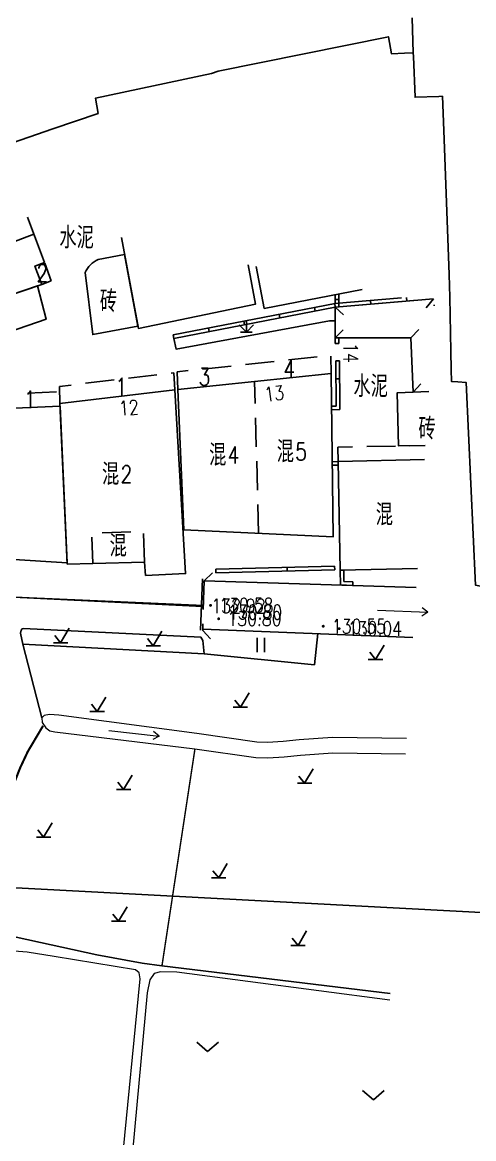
# Model space of a CAD drawing. Extents: x 529262 to 576451, y 2694391 to 2717535.
# Drawn here: x 567012.9 to 567044.2, y 2709920.3 to 2709997.8 of the extents above; entities that cross this region are included whole.
import ezdxf
from ezdxf.enums import TextEntityAlignment as Align
from ezdxf.xclip import XClip

# ---------------------------------------------------------------- set-up
doc = ezdxf.new("R2010")
doc.units = 0
doc.header["$XCLIPFRAME"] = 0
doc.linetypes.add('X5', pattern=[3, 2, -1])
for name, color, linetype in [('a红线图', 1, 'Continuous'), ('DLSS', 4, 'Continuous'), ('DMTZ', 8, 'Continuous'), ('GCD', 8, 'Continuous'), ('JMD', 8, 'Continuous'), ('PP-COM', 7, 'Continuous'), ('RD-中线', 40, 'Continuous'), ('RD-红线', 7, 'Continuous'), ('RD-街巷路', 8, 'Continuous'), ('ZBTZ', 8, 'Continuous'), ('ZJ', 7, 'Continuous'), ('污水管径标注_W10-', 202, 'Continuous')]:
    doc.layers.add(name, color=color, linetype=linetype)
doc.layers.add('SXSS', color=5, linetype='Continuous', lineweight=0)
doc.styles.add('HZ', font='rs.shx', dxfattribs={"width": 0.8, "bigfont": 'hztxt.shx'})
doc.linetypes.add('10421', pattern='A,2,[150,AAA.SHX,S=0.5,R=0,X=0,Y=0.5],1e-11', length=2)
doc.linetypes.add('10422', pattern='A,0.75,[150,AAA.SHX,S=0.5,R=0,X=0,Y=0.5],1.5,[177,AAA.SHX,S=1,R=0,X=0,Y=0.4],0.75', length=3)
doc.linetypes.add('1161', pattern='A,0,[149,AAA.SHX,S=0.15,R=0,X=0,Y=0],-1.6', length=1.6)

# ---------------------------------------------------------------- blocks, each defined once
blk = doc.blocks.new('A$C19FD0107')
at = {"layer": 'RD-中线', "color": 8, "linetype": 'Continuous', "flags": 128}
for points in [[(-4490.734, 14139.438, 0), (-4490.29, 14139.417)], [(-3818.251, 14086.168, 0), (-3817.74, 14086.169)]]:
    blk.add_lwpolyline(points, format="xyb", dxfattribs=at)
at = {"layer": 'RD-红线', "color": 8, "linetype": 'Continuous', "flags": 128}
blk.add_lwpolyline([(-4584.201, 15730.063, -0.039951), (-4458.379, 15695.394), (-4101.133, 15565.504, 0.074087), (-4019.69, 15548.924), (-3378.211, 15514.945)], format="xyb", dxfattribs=at)
blk = doc.blocks.new('GC200')
at = {"linetype": 'Continuous', "const_width": 0.2, "flags": 128}
blk.add_lwpolyline([(-0.1, 0, 1), (0.1, 0, 1)], format="xyb", close=True, dxfattribs=at)
blk = doc.blocks.new('gc086')
at = {"color": 8}
for p, q in [((0, 0), (7, 0)), ((7, 0), (6.18, 0.57)), ((7, 0), (6.18, -0.57))]:
    blk.add_line(p, q, dxfattribs=at)
blk = doc.blocks.new('gc124')
at = {"color": 8}
for p, q in [((0, 0), (0, 1.6)), ((-1, 1), (0, 0)), ((-0.8, 0), (0.8, 0)), ((0, 0), (1, 1))]:
    blk.add_line(p, q, dxfattribs=at)
blk = doc.blocks.new('gc123')
at = {"color": 8}
for p, q in [((0, 0), (1.2, 2)), ((-1, 0), (1, 0)), ((0, 0), (-0.8, 1))]:
    blk.add_line(p, q, dxfattribs=at)
blk = doc.blocks.new('gc126')
at = {"color": 8}
for p, q in [((0, 0), (-1.5, 1.32)), ((1.5, 1.32), (0, 0))]:
    blk.add_line(p, q, dxfattribs=at)
blk = doc.blocks.new('gc121')
at = {"color": 8}
for p, q in [((-0.5, -1), (-0.5, 1)), ((0.5, -1), (0.5, 1))]:
    blk.add_line(p, q, dxfattribs=at)

msp = doc.modelspace()

# ---------------------------------------------------------------- linework, layer by layer
at = {"layer": 'a红线图', "color": 8, "linetype": 'Continuous', "lineweight": 0, "const_width": 0.1, "elevation": 1, "flags": 128}
msp.add_lwpolyline([(566696.597, 2710071.626), (566725.76, 2710055.912), (566732.088, 2710053.298), (566751.244, 2710045.851), (566769.178, 2710038.018), (566805.651, 2710021.905), (566842.329, 2710005.646), (566879.093, 2709990.054), (566915.838, 2709974.529), (566934.446, 2709965.319), (566949.35, 2709960.864), (566992.946, 2709958.837), (567025.375, 2709957.24)], dxfattribs=at)
msp.add_lwpolyline([(566696.597, 2710071.626), (566725.76, 2710055.912), (566732.088, 2710053.298), (566751.244, 2710045.851), (566769.178, 2710038.018), (566805.651, 2710021.905), (566842.329, 2710005.646), (566879.093, 2709990.054), (566915.838, 2709974.529), (566934.446, 2709965.319), (566949.35, 2709960.864), (566992.946, 2709958.837), (567025.375, 2709957.24)], dxfattribs=at)
at = {"layer": 'DLSS', "linetype": 'Continuous'}
for p, q in [((567025.486, 2709959.026), (567026.067, 2709959.576)), ((567025.486, 2709959.026), (567026.067, 2709959.576)), ((567025.486, 2709959.026), (567026.067, 2709959.576)), ((567025.486, 2709959.026), (567026.067, 2709959.576)), ((567025.39, 2709955.566), (567025.939, 2709954.985)), ((567025.39, 2709955.566), (567025.939, 2709954.985)), ((567025.39, 2709955.566), (567025.939, 2709954.985)), ((567025.39, 2709955.566), (567025.939, 2709954.985))]:
    msp.add_line(p, q, dxfattribs=at)
at = {"layer": 'DLSS', "linetype": 'X5'}
msp.add_line((567025.486, 2709959.026), (567025.39, 2709955.566), dxfattribs=at)
msp.add_line((567025.486, 2709959.026), (567025.39, 2709955.566), dxfattribs=at)
msp.add_line((567025.486, 2709959.026), (567025.39, 2709955.566), dxfattribs=at)
msp.add_line((567025.486, 2709959.026), (567025.39, 2709955.566), dxfattribs=at)
at = {"layer": 'DMTZ', "linetype": '10422', "flags": 128}
for points, elevation in [([(567040.224, 2709958.564), (567025.486, 2709959.026)], 132.974), ([(567040.224, 2709958.564), (567025.486, 2709959.026)], 132.974), ([(567040.224, 2709958.564), (567025.486, 2709959.026)], 132.974), ([(567040.224, 2709958.564), (567025.486, 2709959.026)], 132.974), ([(567025.392, 2709955.667), (567040.001, 2709955.09)], 132.381), ([(567025.392, 2709955.667), (567040.001, 2709955.09)], 132.381), ([(567025.392, 2709955.667), (567040.001, 2709955.09)], 132.381), ([(567025.392, 2709955.667), (567040.001, 2709955.09)], 132.381)]:
    msp.add_lwpolyline(points, dxfattribs=dict(at, elevation=elevation))
at = {"layer": 'DMTZ', "linetype": '10421', "flags": 128}
for points, elevation in [([(567033.162, 2709953.187), (567025.482, 2709953.956), (567012.893, 2709954.631)], 132.823), ([(567033.162, 2709953.187), (567025.482, 2709953.956), (567012.893, 2709954.631)], 132.823), ([(567033.162, 2709953.187), (567025.482, 2709953.956), (567012.893, 2709954.631)], 132.823), ([(567033.162, 2709953.187), (567025.482, 2709953.956), (567012.893, 2709954.631)], 132.823), ([(566991.556, 2709938.997), (567006.126, 2709935.731), (567009.222, 2709934.973), (567018.032, 2709933.073), (567021.195, 2709932.488), (567022.56, 2709932.302)], 132.22), ([(566991.556, 2709938.997), (567006.126, 2709935.731), (567009.222, 2709934.973), (567018.032, 2709933.073), (567021.195, 2709932.488), (567022.56, 2709932.302)], 132.22), ([(566991.556, 2709938.997), (567006.126, 2709935.731), (567009.222, 2709934.973), (567018.032, 2709933.073), (567021.195, 2709932.488), (567022.56, 2709932.302)], 132.22), ([(566991.556, 2709938.997), (567006.126, 2709935.731), (567009.222, 2709934.973), (567018.032, 2709933.073), (567021.195, 2709932.488), (567022.56, 2709932.302)], 132.22), ([(567022.56, 2709932.302), (567038.416, 2709930.387)], 132.122), ([(567022.56, 2709932.302), (567038.416, 2709930.387)], 132.122), ([(567022.56, 2709932.302), (567038.416, 2709930.387)], 132.122), ([(567022.56, 2709932.302), (567038.416, 2709930.387)], 132.122)]:
    msp.add_lwpolyline(points, dxfattribs=dict(at, elevation=elevation))
at = {"layer": 'JMD', "linetype": 'Continuous'}
for p, q in [((567034.592, 2709978.531), (567034.842, 2709978.53)), ((567034.592, 2709978.531), (567034.842, 2709978.53)), ((567034.592, 2709978.531), (567034.842, 2709978.53)), ((567034.592, 2709978.531), (567034.842, 2709978.53)), ((567037.08, 2709978.221), (567037.059, 2709978.47)), ((567037.08, 2709978.221), (567037.059, 2709978.47)), ((567037.08, 2709978.221), (567037.059, 2709978.47)), ((567037.08, 2709978.221), (567037.059, 2709978.47)), ((567039.571, 2709978.43), (567039.55, 2709978.679)), ((567039.571, 2709978.43), (567039.55, 2709978.679)), ((567039.571, 2709978.43), (567039.55, 2709978.679)), ((567039.571, 2709978.43), (567039.55, 2709978.679)), ((567041.429, 2709978.586), (567040.916, 2709977.972)), ((567041.429, 2709978.586), (567040.916, 2709977.972)), ((567041.429, 2709978.586), (567040.916, 2709977.972)), ((567041.429, 2709978.586), (567040.916, 2709977.972)), ((567033.198, 2709977.742), (567033.15, 2709977.987)), ((567033.198, 2709977.742), (567033.15, 2709977.987)), ((567033.198, 2709977.742), (567033.15, 2709977.987)), ((567033.198, 2709977.742), (567033.15, 2709977.987)), ((567034.589, 2709978.012), (567034.568, 2709978.261)), ((567034.589, 2709978.012), (567034.568, 2709978.261)), ((567034.589, 2709978.012), (567034.568, 2709978.261)), ((567034.589, 2709978.012), (567034.568, 2709978.261)), ((567034.589, 2709978.012), (567034.589, 2709978.012)), ((567034.589, 2709978.012), (567035.178, 2709977.472)), ((567034.589, 2709978.012), (567034.589, 2709978.012)), ((567034.589, 2709978.012), (567035.178, 2709977.472)), ((567034.589, 2709978.012), (567034.589, 2709978.012)), ((567034.589, 2709978.012), (567035.178, 2709977.472)), ((567034.589, 2709978.012), (567034.589, 2709978.012)), ((567034.589, 2709978.012), (567035.178, 2709977.472)), ((567028.29, 2709976.789), (567028.242, 2709977.034)), ((567028.29, 2709976.789), (567028.242, 2709977.034)), ((567028.29, 2709976.789), (567028.242, 2709977.034)), ((567028.29, 2709976.789), (567028.242, 2709977.034)), ((567030.744, 2709977.265), (567030.696, 2709977.511)), ((567030.744, 2709977.265), (567030.696, 2709977.511)), ((567030.744, 2709977.265), (567030.696, 2709977.511)), ((567030.744, 2709977.265), (567030.696, 2709977.511)), ((567023.381, 2709975.836), (567023.334, 2709976.081)), ((567023.381, 2709975.836), (567023.334, 2709976.081)), ((567023.381, 2709975.836), (567023.334, 2709976.081)), ((567023.381, 2709975.836), (567023.334, 2709976.081)), ((567025.836, 2709976.312), (567025.788, 2709976.558)), ((567025.836, 2709976.312), (567025.788, 2709976.558)), ((567025.836, 2709976.312), (567025.788, 2709976.558)), ((567025.836, 2709976.312), (567025.788, 2709976.558)), ((567034.596, 2709975.871), (567035.16, 2709976.439)), ((567034.596, 2709975.871), (567035.16, 2709976.439)), ((567034.596, 2709975.871), (567035.16, 2709976.439)), ((567034.596, 2709975.871), (567035.16, 2709976.439)), ((567039.864, 2709975.89), (567040.417, 2709976.468)), ((567039.864, 2709975.89), (567040.417, 2709976.468)), ((567039.864, 2709975.89), (567040.417, 2709976.468)), ((567039.864, 2709975.89), (567040.417, 2709976.468)), ((567034.596, 2709975.871), (567034.596, 2709975.871)), ((567034.596, 2709975.871), (567034.596, 2709975.871)), ((567034.596, 2709975.871), (567034.596, 2709975.871)), ((567034.596, 2709975.871), (567034.596, 2709975.871)), ((567034.598, 2709975.489), (567034.848, 2709975.49)), ((567034.598, 2709975.489), (567034.848, 2709975.49)), ((567034.598, 2709975.489), (567034.848, 2709975.49)), ((567034.598, 2709975.489), (567034.848, 2709975.49)), ((567034.655, 2709973.031), (567034.905, 2709973.033)), ((567034.655, 2709973.031), (567034.905, 2709973.033)), ((567034.655, 2709973.031), (567034.905, 2709973.033)), ((567034.655, 2709973.031), (567034.905, 2709973.033)), ((567040.01, 2709972.111), (567040.553, 2709972.698)), ((567040.01, 2709972.111), (567040.553, 2709972.698)), ((567040.01, 2709972.111), (567040.553, 2709972.698)), ((567040.01, 2709972.111), (567040.553, 2709972.698)), ((567040.01, 2709972.111), (567040.01, 2709972.111)), ((567040.01, 2709972.111), (567040.01, 2709972.111)), ((567040.01, 2709972.111), (567040.01, 2709972.111)), ((567040.01, 2709972.111), (567040.01, 2709972.111)), ((567034.339, 2709971.142), (567034.342, 2709970.892)), ((567034.339, 2709971.142), (567034.342, 2709970.892)), ((567034.339, 2709971.142), (567034.342, 2709970.892)), ((567034.339, 2709971.142), (567034.342, 2709970.892)), ((567034.922, 2709971.151), (567034.926, 2709970.901)), ((567034.922, 2709971.151), (567034.926, 2709970.901)), ((567034.922, 2709971.151), (567034.926, 2709970.901)), ((567034.922, 2709971.151), (567034.926, 2709970.901)), ((567031.262, 2709959.699), (567031.255, 2709959.949)), ((567031.262, 2709959.699), (567031.255, 2709959.949)), ((567031.262, 2709959.699), (567031.255, 2709959.949)), ((567031.262, 2709959.699), (567031.255, 2709959.949)), ((567034.945, 2709959.747), (567035.195, 2709959.752)), ((567034.945, 2709959.747), (567035.195, 2709959.752)), ((567034.945, 2709959.747), (567035.195, 2709959.752)), ((567034.945, 2709959.747), (567035.195, 2709959.752)), ((567035.812, 2709958.702), (567035.821, 2709958.951)), ((567035.812, 2709958.702), (567035.821, 2709958.951)), ((567035.812, 2709958.702), (567035.821, 2709958.951)), ((567035.812, 2709958.702), (567035.821, 2709958.951))]:
    msp.add_line(p, q, dxfattribs=at)
at = {"layer": 'JMD', "linetype": 'Continuous', "flags": 128}
for points, elevation in [([(567013.211, 2709984.255), (567014.39, 2709981.115), (567013.729, 2709980.862), (567014.216, 2709979.592), (567010.165, 2709978.223), (567008.567, 2709982.392), (567009.228, 2709982.645), (567008.197, 2709985.337)], 133.344), ([(567013.211, 2709984.255), (567014.39, 2709981.115), (567013.729, 2709980.862), (567014.216, 2709979.592), (567010.165, 2709978.223), (567008.567, 2709982.392), (567009.228, 2709982.645), (567008.197, 2709985.337)], 133.344), ([(567013.211, 2709984.255), (567014.39, 2709981.115), (567013.729, 2709980.862), (567014.216, 2709979.592), (567010.165, 2709978.223), (567008.567, 2709982.392), (567009.228, 2709982.645), (567008.197, 2709985.337)], 133.344), ([(567013.211, 2709984.255), (567014.39, 2709981.115), (567013.729, 2709980.862), (567014.216, 2709979.592), (567010.165, 2709978.223), (567008.567, 2709982.392), (567009.228, 2709982.645), (567008.197, 2709985.337)], 133.344), ([(567019.743, 2709982.846), (567020.921, 2709976.531), (567029.051, 2709978.213), (567028.539, 2709980.948)], 133.376), ([(567019.743, 2709982.846), (567020.921, 2709976.531), (567029.051, 2709978.213), (567028.539, 2709980.948)], 133.376), ([(567019.743, 2709982.846), (567020.921, 2709976.531), (567029.051, 2709978.213), (567028.539, 2709980.948)], 133.376), ([(567019.743, 2709982.846), (567020.921, 2709976.531), (567029.051, 2709978.213), (567028.539, 2709980.948)], 133.376), ([(567036.461, 2709979.239), (567029.673, 2709977.924), (567029.111, 2709980.825)], 134.729), ([(567036.461, 2709979.239), (567029.673, 2709977.924), (567029.111, 2709980.825)], 134.729), ([(567036.461, 2709979.239), (567029.673, 2709977.924), (567029.111, 2709980.825)], 134.729), ([(567036.461, 2709979.239), (567029.673, 2709977.924), (567029.111, 2709980.825)], 134.729), ([(567034.596, 2709975.871), (567034.598, 2709975.489)], 132.716), ([(567034.596, 2709975.871), (567034.598, 2709975.489)], 132.716), ([(567034.596, 2709975.871), (567034.598, 2709975.489)], 132.716), ([(567034.596, 2709975.871), (567034.598, 2709975.489)], 132.716), ([(567034.846, 2709975.872), (567034.848, 2709975.49)], 132.716), ([(567034.846, 2709975.872), (567034.848, 2709975.49)], 132.716), ([(567034.846, 2709975.872), (567034.848, 2709975.49)], 132.716), ([(567034.846, 2709975.872), (567034.848, 2709975.49)], 132.716), ([(567034.644, 2709974.286), (567034.894, 2709974.288)], 132.68), ([(567034.644, 2709974.286), (567034.894, 2709974.288)], 132.68), ([(567034.644, 2709974.286), (567034.894, 2709974.288)], 132.68), ([(567034.644, 2709974.286), (567034.894, 2709974.288)], 132.68), ([(567041.096, 2709972.153), (567038.906, 2709972.068), (567038.997, 2709968.377), (567040.856, 2709968.416)], 132.7), ([(567041.096, 2709972.153), (567038.906, 2709972.068), (567038.997, 2709968.377), (567040.856, 2709968.416)], 132.7), ([(567041.096, 2709972.153), (567038.906, 2709972.068), (567038.997, 2709968.377), (567040.856, 2709968.416)], 132.7), ([(567041.096, 2709972.153), (567038.906, 2709972.068), (567038.997, 2709968.377), (567040.856, 2709968.416)], 132.7), ([(567034.803, 2709967.29), (567034.394, 2709967.284)], 133.253), ([(567034.803, 2709967.29), (567034.394, 2709967.284)], 133.253), ([(567034.803, 2709967.29), (567034.394, 2709967.284)], 133.253), ([(567034.803, 2709967.29), (567034.394, 2709967.284)], 133.253), ([(567034.806, 2709967.04), (567034.397, 2709967.034)], 133.253), ([(567034.806, 2709967.04), (567034.397, 2709967.034)], 133.253), ([(567034.806, 2709967.04), (567034.397, 2709967.034)], 133.253), ([(567034.806, 2709967.04), (567034.397, 2709967.034)], 133.253), ([(567040.793, 2709967.434), (567034.803, 2709967.29), (567034.945, 2709959.747), (567040.308, 2709959.876)], 133.253), ([(567040.793, 2709967.434), (567034.803, 2709967.29), (567034.945, 2709959.747), (567040.308, 2709959.876)], 133.253), ([(567040.793, 2709967.434), (567034.803, 2709967.29), (567034.945, 2709959.747), (567040.308, 2709959.876)], 133.253), ([(567040.793, 2709967.434), (567034.803, 2709967.29), (567034.945, 2709959.747), (567040.308, 2709959.876)], 133.253), ([(567026.306, 2709959.566), (567026.299, 2709959.816)], 133.142), ([(567026.306, 2709959.566), (567026.299, 2709959.816)], 133.142), ([(567026.306, 2709959.566), (567026.299, 2709959.816)], 133.142), ([(567026.306, 2709959.566), (567026.299, 2709959.816)], 133.142), ([(567034.566, 2709959.788), (567034.559, 2709960.038)], 132.71), ([(567034.566, 2709959.788), (567034.559, 2709960.038)], 132.71), ([(567034.566, 2709959.788), (567034.559, 2709960.038)], 132.71), ([(567034.566, 2709959.788), (567034.559, 2709960.038)], 132.71), ([(567034.945, 2709959.747), (567034.964, 2709958.732), (567035.812, 2709958.702)], 133.253), ([(567034.945, 2709959.747), (567034.964, 2709958.732), (567035.812, 2709958.702)], 133.253), ([(567034.945, 2709959.747), (567034.964, 2709958.732), (567035.812, 2709958.702)], 133.253), ([(567034.945, 2709959.747), (567034.964, 2709958.732), (567035.812, 2709958.702)], 133.253), ([(567035.195, 2709959.752), (567035.209, 2709958.973), (567035.821, 2709958.951)], 133.253), ([(567035.195, 2709959.752), (567035.209, 2709958.973), (567035.821, 2709958.951)], 133.253), ([(567035.195, 2709959.752), (567035.209, 2709958.973), (567035.821, 2709958.951)], 133.253), ([(567035.195, 2709959.752), (567035.209, 2709958.973), (567035.821, 2709958.951)], 133.253)]:
    msp.add_lwpolyline(points, dxfattribs=dict(at, elevation=elevation))
at = {"layer": 'JMD', "linetype": 'X5', "flags": 128}
for points, elevation in [([(567013.652, 2709983.081), (567013.652, 2709983.081), (567008.988, 2709981.294)], 132.926), ([(567013.652, 2709983.081), (567013.652, 2709983.081), (567008.988, 2709981.294)], 132.926), ([(567013.652, 2709983.081), (567013.652, 2709983.081), (567008.988, 2709981.294)], 132.926), ([(567013.652, 2709983.081), (567013.652, 2709983.081), (567008.988, 2709981.294)], 132.926), ([(567014.216, 2709979.592), (567014.869, 2709979.837), (567014.39, 2709981.115)], 133.042), ([(567014.216, 2709979.592), (567014.869, 2709979.837), (567014.39, 2709981.115)], 133.042), ([(567014.216, 2709979.592), (567014.869, 2709979.837), (567014.39, 2709981.115)], 133.042), ([(567014.216, 2709979.592), (567014.869, 2709979.837), (567014.39, 2709981.115)], 133.042), ([(567023.672, 2709972.301), (567023.617, 2709973.525), (567034.288, 2709974.661), (567034.307, 2709973.398)], 132.038), ([(567023.672, 2709972.301), (567023.617, 2709973.525), (567034.288, 2709974.661), (567034.307, 2709973.398)], 132.038), ([(567023.672, 2709972.301), (567023.617, 2709973.525), (567034.288, 2709974.661), (567034.307, 2709973.398)], 132.038), ([(567023.672, 2709972.301), (567023.617, 2709973.525), (567034.288, 2709974.661), (567034.307, 2709973.398)], 132.038), ([(567015.471, 2709971.324), (567015.446, 2709972.507), (567023.396, 2709973.457), (567023.453, 2709972.264)], 133.342), ([(567015.471, 2709971.324), (567015.446, 2709972.507), (567023.396, 2709973.457), (567023.453, 2709972.264)], 133.342), ([(567015.471, 2709971.324), (567015.446, 2709972.507), (567023.396, 2709973.457), (567023.453, 2709972.264)], 133.342), ([(567015.471, 2709971.324), (567015.446, 2709972.507), (567023.396, 2709973.457), (567023.453, 2709972.264)], 133.342), ([(567029.279, 2709962.321), (567028.989, 2709972.85)], 132.038), ([(567029.279, 2709962.321), (567028.989, 2709972.85)], 132.038), ([(567029.279, 2709962.321), (567028.989, 2709972.85)], 132.038), ([(567029.279, 2709962.321), (567028.989, 2709972.85)], 132.038), ([(567011.272, 2709970.957), (567011.234, 2709971.944), (567015.435, 2709972.132), (567015.471, 2709971.324)], 134.345), ([(567011.272, 2709970.957), (567011.234, 2709971.944), (567015.435, 2709972.132), (567015.471, 2709971.324)], 134.345), ([(567011.272, 2709970.957), (567011.234, 2709971.944), (567015.435, 2709972.132), (567015.471, 2709971.324)], 134.345), ([(567011.272, 2709970.957), (567011.234, 2709971.944), (567015.435, 2709972.132), (567015.471, 2709971.324)], 134.345), ([(567034.803, 2709967.29), (567034.792, 2709968.29), (567040.856, 2709968.416)], 133.253), ([(567034.803, 2709967.29), (567034.792, 2709968.29), (567040.856, 2709968.416)], 133.253), ([(567034.803, 2709967.29), (567034.792, 2709968.29), (567040.856, 2709968.416)], 133.253), ([(567034.803, 2709967.29), (567034.792, 2709968.29), (567040.856, 2709968.416)], 133.253), ([(567021.343, 2709960.313), (567021.26, 2709962.454), (567017.667, 2709962.315), (567017.748, 2709960.231)], 133.071), ([(567021.343, 2709960.313), (567021.26, 2709962.454), (567017.667, 2709962.315), (567017.748, 2709960.231)], 133.071), ([(567021.343, 2709960.313), (567021.26, 2709962.454), (567017.667, 2709962.315), (567017.748, 2709960.231)], 133.071), ([(567021.343, 2709960.313), (567021.26, 2709962.454), (567017.667, 2709962.315), (567017.748, 2709960.231)], 133.071)]:
    msp.add_lwpolyline(points, dxfattribs=dict(at, elevation=elevation))
at = {"layer": 'JMD', "linetype": 'Continuous', "flags": 128}
msp.add_lwpolyline([(567019.95, 2709981.669), (567018.132, 2709981.325, 0.180343), (567017.228, 2709980.409), (567017.754, 2709976.107), (567020.889, 2709976.699)], format="xyb", close=True, dxfattribs=at)
msp.add_lwpolyline([(567019.95, 2709981.669), (567018.132, 2709981.325, 0.180343), (567017.228, 2709980.409), (567017.754, 2709976.107), (567020.889, 2709976.699)], format="xyb", close=True, dxfattribs=at)
msp.add_lwpolyline([(567019.95, 2709981.669), (567018.132, 2709981.325, 0.180343), (567017.228, 2709980.409), (567017.754, 2709976.107), (567020.889, 2709976.699)], format="xyb", close=True, dxfattribs=at)
msp.add_lwpolyline([(567019.95, 2709981.669), (567018.132, 2709981.325, 0.180343), (567017.228, 2709980.409), (567017.754, 2709976.107), (567020.889, 2709976.699)], format="xyb", close=True, dxfattribs=at)
for points, elevation in [([(567013.907, 2709979.488), (567014.516, 2709977.173), (567010.599, 2709975.843), (567010.054, 2709977.718), (567009.889, 2709978.13), (567010.165, 2709978.223)], 133.027), ([(567013.907, 2709979.488), (567014.516, 2709977.173), (567010.599, 2709975.843), (567010.054, 2709977.718), (567009.889, 2709978.13), (567010.165, 2709978.223)], 133.027), ([(567013.907, 2709979.488), (567014.516, 2709977.173), (567010.599, 2709975.843), (567010.054, 2709977.718), (567009.889, 2709978.13), (567010.165, 2709978.223)], 133.027), ([(567013.907, 2709979.488), (567014.516, 2709977.173), (567010.599, 2709975.843), (567010.054, 2709977.718), (567009.889, 2709978.13), (567010.165, 2709978.223)], 133.027), ([(567034.307, 2709973.398), (567023.672, 2709972.301), (567024.09, 2709962.564), (567034.468, 2709962.078)], 132.038), ([(567034.307, 2709973.398), (567023.672, 2709972.301), (567024.09, 2709962.564), (567034.468, 2709962.078)], 132.038), ([(567034.307, 2709973.398), (567023.672, 2709972.301), (567024.09, 2709962.564), (567034.468, 2709962.078)], 132.038), ([(567034.307, 2709973.398), (567023.672, 2709972.301), (567024.09, 2709962.564), (567034.468, 2709962.078)], 132.038), ([(567011.272, 2709970.957), (567015.479, 2709971.145), (567015.965, 2709960.262), (567008.215, 2709960.759), (567007.984, 2709967.576), (567011.391, 2709967.847)], 134.345), ([(567011.272, 2709970.957), (567015.479, 2709971.145), (567015.965, 2709960.262), (567008.215, 2709960.759), (567007.984, 2709967.576), (567011.391, 2709967.847)], 134.345), ([(567011.272, 2709970.957), (567015.479, 2709971.145), (567015.965, 2709960.262), (567008.215, 2709960.759), (567007.984, 2709967.576), (567011.391, 2709967.847)], 134.345), ([(567011.272, 2709970.957), (567015.479, 2709971.145), (567015.965, 2709960.262), (567008.215, 2709960.759), (567007.984, 2709967.576), (567011.391, 2709967.847)], 134.345)]:
    msp.add_lwpolyline(points, close=True, dxfattribs=dict(at, elevation=elevation))
for points in [[(567034.568, 2709978.261), (567039.194, 2709978.649)], [(567034.568, 2709978.261), (567039.194, 2709978.649)], [(567034.568, 2709978.261), (567039.194, 2709978.649)], [(567034.568, 2709978.261), (567039.194, 2709978.649)], [(567034.589, 2709978.012), (567041.429, 2709978.586)], [(567034.589, 2709978.012), (567041.429, 2709978.586)], [(567034.589, 2709978.012), (567041.429, 2709978.586)], [(567034.589, 2709978.012), (567041.429, 2709978.586)], [(567040.032, 2709978.469), (567034.589, 2709978.012), (567034.596, 2709975.871), (567039.864, 2709975.89), (567040.01, 2709972.111), (567041.096, 2709972.153)], [(567040.032, 2709978.469), (567034.589, 2709978.012), (567034.596, 2709975.871), (567039.864, 2709975.89), (567040.01, 2709972.111), (567041.096, 2709972.153)], [(567040.032, 2709978.469), (567034.589, 2709978.012), (567034.596, 2709975.871), (567039.864, 2709975.89), (567040.01, 2709972.111), (567041.096, 2709972.153)], [(567040.032, 2709978.469), (567034.589, 2709978.012), (567034.596, 2709975.871), (567039.864, 2709975.89), (567040.01, 2709972.111), (567041.096, 2709972.153)], [(567034.594, 2709978.878), (567034.59, 2709978.267)], [(567034.594, 2709978.878), (567034.59, 2709978.267)], [(567034.594, 2709978.878), (567034.59, 2709978.267)], [(567034.594, 2709978.878), (567034.59, 2709978.267)], [(567034.844, 2709978.926), (567034.839, 2709978.033)], [(567034.844, 2709978.926), (567034.839, 2709978.033)], [(567034.844, 2709978.926), (567034.839, 2709978.033)], [(567034.844, 2709978.926), (567034.839, 2709978.033)], [(567023.334, 2709976.081), (567034.59, 2709978.267)], [(567023.334, 2709976.081), (567034.59, 2709978.267)], [(567023.334, 2709976.081), (567034.59, 2709978.267)], [(567023.334, 2709976.081), (567034.59, 2709978.267)], [(567023.381, 2709975.836), (567034.589, 2709978.012)], [(567023.381, 2709975.836), (567034.589, 2709978.012)], [(567023.381, 2709975.836), (567034.589, 2709978.012)], [(567023.381, 2709975.836), (567034.589, 2709978.012)], [(567041.477, 2709978.093), (567041.47, 2709978.159)], [(567041.477, 2709978.093), (567041.47, 2709978.159)], [(567041.477, 2709978.093), (567041.47, 2709978.159)], [(567041.477, 2709978.093), (567041.47, 2709978.159)], [(567041.477, 2709978.093), (567041.47, 2709978.159)], [(567041.477, 2709978.093), (567041.47, 2709978.159)], [(567041.477, 2709978.093), (567041.47, 2709978.159)], [(567041.477, 2709978.093), (567041.47, 2709978.159)], [(567034.644, 2709974.286), (567034.672, 2709971.148)], [(567034.644, 2709974.286), (567034.672, 2709971.148)], [(567034.644, 2709974.286), (567034.672, 2709971.148)], [(567034.644, 2709974.286), (567034.672, 2709971.148)], [(567034.894, 2709974.288), (567034.922, 2709971.151)], [(567034.894, 2709974.288), (567034.922, 2709971.151)], [(567034.894, 2709974.288), (567034.922, 2709971.151)], [(567034.894, 2709974.288), (567034.922, 2709971.151)], [(567034.672, 2709971.147), (567034.339, 2709971.142)], [(567034.672, 2709971.147), (567034.339, 2709971.142)], [(567034.672, 2709971.147), (567034.339, 2709971.142)], [(567034.672, 2709971.147), (567034.339, 2709971.142)], [(567034.926, 2709970.901), (567034.342, 2709970.892)], [(567034.926, 2709970.901), (567034.342, 2709970.892)], [(567034.926, 2709970.901), (567034.342, 2709970.892)], [(567034.926, 2709970.901), (567034.342, 2709970.892)], [(567026.299, 2709959.816), (567034.559, 2709960.038)], [(567026.299, 2709959.816), (567034.559, 2709960.038)], [(567026.299, 2709959.816), (567034.559, 2709960.038)], [(567026.299, 2709959.816), (567034.559, 2709960.038)], [(567025.386, 2709959.145), (567025.245, 2709955.591)], [(567026.306, 2709959.566), (567034.566, 2709959.788)], [(567026.306, 2709959.566), (567034.566, 2709959.788)], [(567026.306, 2709959.566), (567034.566, 2709959.788)], [(567026.306, 2709959.566), (567034.566, 2709959.788)]]:
    msp.add_lwpolyline(points, dxfattribs=at)
msp.add_lwpolyline([(567015.97, 2709960.162), (567015.471, 2709971.324), (567023.453, 2709972.264), (567024.196, 2709959.519), (567021.421, 2709959.394), (567021.343, 2709960.313), (567017.748, 2709960.231)], close=True, dxfattribs=at)
msp.add_lwpolyline([(567015.97, 2709960.162), (567015.471, 2709971.324), (567023.453, 2709972.264), (567024.196, 2709959.519), (567021.421, 2709959.394), (567021.343, 2709960.313), (567017.748, 2709960.231)], close=True, dxfattribs=at)
msp.add_lwpolyline([(567015.97, 2709960.162), (567015.471, 2709971.324), (567023.453, 2709972.264), (567024.196, 2709959.519), (567021.421, 2709959.394), (567021.343, 2709960.313), (567017.748, 2709960.231)], close=True, dxfattribs=at)
msp.add_lwpolyline([(567015.97, 2709960.162), (567015.471, 2709971.324), (567023.453, 2709972.264), (567024.196, 2709959.519), (567021.421, 2709959.394), (567021.343, 2709960.313), (567017.748, 2709960.231)], close=True, dxfattribs=at)
at = {"layer": 'RD-街巷路', "color": 8}
for points in [[(567011.646, 2709989.236), (567014.977, 2709990.372), (567018.116, 2709991.451), (567017.946, 2709992.512), (567026.008, 2709994.227), (567026.475, 2709994.38), (567038.295, 2709996.774), (567038.52, 2709995.587), (567039.42, 2709995.626), (567040.02, 2709995.652), (567039.952, 2709998.079)], [(567040.02, 2709995.652), (567040.031, 2709995.402), (567040.154, 2709992.57), (567041.804, 2709992.631), (567042.054, 2709992.64), (567042.141, 2709990.279), (567042.415, 2709982.784), (567042.507, 2709980.285), (567042.565, 2709978.704), (567042.642, 2709974.956), (567042.661, 2709973.685), (567042.673, 2709972.851), (567043.11, 2709972.817), (567043.71, 2709972.77), (567044.351, 2709958.706), (567068.106, 2709953.941)]]:
    msp.add_lwpolyline(points, dxfattribs=at)
at = {"layer": 'SXSS', "color": 8, "linetype": 'Continuous', "flags": 128}
for points in [[(567039.551, 2709948.081), (567034.412, 2709948.147), (567032.086, 2709947.978), (567030.973, 2709947.87), (567029.888, 2709947.808), (567029.158, 2709947.818), (567024.993, 2709948.418), (567015.398, 2709949.695), (567014.734, 2709949.748), (567014.369, 2709949.662), (567014.221, 2709949.512)], [(567039.551, 2709948.081), (567034.412, 2709948.147), (567032.086, 2709947.978), (567030.973, 2709947.87), (567029.888, 2709947.808), (567029.158, 2709947.818), (567024.993, 2709948.418), (567015.398, 2709949.695), (567014.734, 2709949.748), (567014.369, 2709949.662), (567014.221, 2709949.512)], [(567039.551, 2709948.081), (567034.412, 2709948.147), (567032.086, 2709947.978), (567030.973, 2709947.87), (567029.888, 2709947.808), (567029.158, 2709947.818), (567024.993, 2709948.418), (567015.398, 2709949.695), (567014.734, 2709949.748), (567014.369, 2709949.662), (567014.221, 2709949.512)], [(567039.551, 2709948.081), (567034.412, 2709948.147), (567032.086, 2709947.978), (567030.973, 2709947.87), (567029.888, 2709947.808), (567029.158, 2709947.818), (567024.993, 2709948.418), (567015.398, 2709949.695), (567014.734, 2709949.748), (567014.369, 2709949.662), (567014.221, 2709949.512)], [(567014.221, 2709949.512), (567014.241, 2709949.197), (567014.497, 2709948.818), (567014.779, 2709948.617), (567015.104, 2709948.545), (567024.852, 2709947.358), (567029.074, 2709946.75), (567029.912, 2709946.738), (567031.055, 2709946.804), (567032.176, 2709946.912), (567034.444, 2709947.076), (567039.483, 2709947.012)], [(567014.221, 2709949.512), (567014.241, 2709949.197), (567014.497, 2709948.818), (567014.779, 2709948.617), (567015.104, 2709948.545), (567024.852, 2709947.358), (567029.074, 2709946.75), (567029.912, 2709946.738), (567031.055, 2709946.804), (567032.176, 2709946.912), (567034.444, 2709947.076), (567039.483, 2709947.012)], [(567014.221, 2709949.512), (567014.241, 2709949.197), (567014.497, 2709948.818), (567014.779, 2709948.617), (567015.104, 2709948.545), (567024.852, 2709947.358), (567029.074, 2709946.75), (567029.912, 2709946.738), (567031.055, 2709946.804), (567032.176, 2709946.912), (567034.444, 2709947.076), (567039.483, 2709947.012)], [(567014.221, 2709949.512), (567014.241, 2709949.197), (567014.497, 2709948.818), (567014.779, 2709948.617), (567015.104, 2709948.545), (567024.852, 2709947.358), (567029.074, 2709946.75), (567029.912, 2709946.738), (567031.055, 2709946.804), (567032.176, 2709946.912), (567034.444, 2709947.076), (567039.483, 2709947.012)]]:
    msp.add_lwpolyline(points, dxfattribs=at)
at = {"layer": 'SXSS', "color": 8, "linetype": 'Continuous', "const_width": 0.15, "elevation": 132.343, "flags": 128}
msp.add_lwpolyline([(567008.763, 2709933.657), (567011.983, 2709944.196), (567012.703, 2709946.036), (567013.235, 2709947.167), (567014.301, 2709948.961)], dxfattribs=at)
msp.add_lwpolyline([(567008.763, 2709933.657), (567011.983, 2709944.196), (567012.703, 2709946.036), (567013.235, 2709947.167), (567014.301, 2709948.961)], dxfattribs=at)
msp.add_lwpolyline([(567008.763, 2709933.657), (567011.983, 2709944.196), (567012.703, 2709946.036), (567013.235, 2709947.167), (567014.301, 2709948.961)], dxfattribs=at)
msp.add_lwpolyline([(567008.763, 2709933.657), (567011.983, 2709944.196), (567012.703, 2709946.036), (567013.235, 2709947.167), (567014.301, 2709948.961)], dxfattribs=at)
at = {"layer": 'SXSS', "color": 8, "linetype": '10421', "elevation": 132.386, "flags": 128}
msp.add_lwpolyline([(567020.983, 2709931.817), (567020.723, 2709932.019), (567015.059, 2709932.957), (567013.183, 2709933.245), (567009.329, 2709933.559), (567007.761, 2709933.83), (567004.478, 2709934.678), (567002.47, 2709935.303), (567001.208, 2709935.754), (566998.255, 2709937), (566996.991, 2709937.367), (566995.985, 2709937.568), (566993.46, 2709937.894), (566992.213, 2709937.991), (566991.837, 2709937.872), (566991.553, 2709937.331), (566991.121, 2709935.264), (566990.954, 2709931.768), (566991.123, 2709929.617), (566991.336, 2709928.816), (566992.007, 2709928.211), (566994.761, 2709927.366), (566995.95, 2709927.089), (566997.696, 2709926.832), (567004.915, 2709926.157), (567007.192, 2709925.701), (567007.988, 2709925.464), (567008.533, 2709925.009), (567009.098, 2709923.708), (567010.611, 2709920.032), (567011.39, 2709918.993), (567012.089, 2709918.189), (567016.147, 2709915.294), (567016.88, 2709915.021), (567017.635, 2709915.265), (567018.894, 2709916.552), (567019.443, 2709917.411), (567019.782, 2709918.387), (567021.047, 2709931.4)], close=True, dxfattribs=at)
msp.add_lwpolyline([(567020.983, 2709931.817), (567020.723, 2709932.019), (567015.059, 2709932.957), (567013.183, 2709933.245), (567009.329, 2709933.559), (567007.761, 2709933.83), (567004.478, 2709934.678), (567002.47, 2709935.303), (567001.208, 2709935.754), (566998.255, 2709937), (566996.991, 2709937.367), (566995.985, 2709937.568), (566993.46, 2709937.894), (566992.213, 2709937.991), (566991.837, 2709937.872), (566991.553, 2709937.331), (566991.121, 2709935.264), (566990.954, 2709931.768), (566991.123, 2709929.617), (566991.336, 2709928.816), (566992.007, 2709928.211), (566994.761, 2709927.366), (566995.95, 2709927.089), (566997.696, 2709926.832), (567004.915, 2709926.157), (567007.192, 2709925.701), (567007.988, 2709925.464), (567008.533, 2709925.009), (567009.098, 2709923.708), (567010.611, 2709920.032), (567011.39, 2709918.993), (567012.089, 2709918.189), (567016.147, 2709915.294), (567016.88, 2709915.021), (567017.635, 2709915.265), (567018.894, 2709916.552), (567019.443, 2709917.411), (567019.782, 2709918.387), (567021.047, 2709931.4)], close=True, dxfattribs=at)
msp.add_lwpolyline([(567020.983, 2709931.817), (567020.723, 2709932.019), (567015.059, 2709932.957), (567013.183, 2709933.245), (567009.329, 2709933.559), (567007.761, 2709933.83), (567004.478, 2709934.678), (567002.47, 2709935.303), (567001.208, 2709935.754), (566998.255, 2709937), (566996.991, 2709937.367), (566995.985, 2709937.568), (566993.46, 2709937.894), (566992.213, 2709937.991), (566991.837, 2709937.872), (566991.553, 2709937.331), (566991.121, 2709935.264), (566990.954, 2709931.768), (566991.123, 2709929.617), (566991.336, 2709928.816), (566992.007, 2709928.211), (566994.761, 2709927.366), (566995.95, 2709927.089), (566997.696, 2709926.832), (567004.915, 2709926.157), (567007.192, 2709925.701), (567007.988, 2709925.464), (567008.533, 2709925.009), (567009.098, 2709923.708), (567010.611, 2709920.032), (567011.39, 2709918.993), (567012.089, 2709918.189), (567016.147, 2709915.294), (567016.88, 2709915.021), (567017.635, 2709915.265), (567018.894, 2709916.552), (567019.443, 2709917.411), (567019.782, 2709918.387), (567021.047, 2709931.4)], close=True, dxfattribs=at)
msp.add_lwpolyline([(567020.983, 2709931.817), (567020.723, 2709932.019), (567015.059, 2709932.957), (567013.183, 2709933.245), (567009.329, 2709933.559), (567007.761, 2709933.83), (567004.478, 2709934.678), (567002.47, 2709935.303), (567001.208, 2709935.754), (566998.255, 2709937), (566996.991, 2709937.367), (566995.985, 2709937.568), (566993.46, 2709937.894), (566992.213, 2709937.991), (566991.837, 2709937.872), (566991.553, 2709937.331), (566991.121, 2709935.264), (566990.954, 2709931.768), (566991.123, 2709929.617), (566991.336, 2709928.816), (566992.007, 2709928.211), (566994.761, 2709927.366), (566995.95, 2709927.089), (566997.696, 2709926.832), (567004.915, 2709926.157), (567007.192, 2709925.701), (567007.988, 2709925.464), (567008.533, 2709925.009), (567009.098, 2709923.708), (567010.611, 2709920.032), (567011.39, 2709918.993), (567012.089, 2709918.189), (567016.147, 2709915.294), (567016.88, 2709915.021), (567017.635, 2709915.265), (567018.894, 2709916.552), (567019.443, 2709917.411), (567019.782, 2709918.387), (567021.047, 2709931.4)], close=True, dxfattribs=at)
at = {"layer": 'SXSS', "color": 8, "linetype": '10421', "elevation": 132.266, "flags": 128}
msp.add_lwpolyline([(567038.386, 2709929.915), (567023.586, 2709931.858), (567022.455, 2709931.891), (567022.009, 2709931.761), (567021.718, 2709931.321), (567021.524, 2709930.422), (567020.372, 2709917.879), (567020.141, 2709917.084), (567019.969, 2709916.689), (567019.465, 2709916.145), (567017.61, 2709914.289), (567016.923, 2709913.195), (567016.664, 2709912.573), (567016.422, 2709911.425), (567016.581, 2709910.977), (567016.865, 2709910.741), (567027.605, 2709907.194), (567036.718, 2709903.917)], dxfattribs=at)
msp.add_lwpolyline([(567038.386, 2709929.915), (567023.586, 2709931.858), (567022.455, 2709931.891), (567022.009, 2709931.761), (567021.718, 2709931.321), (567021.524, 2709930.422), (567020.372, 2709917.879), (567020.141, 2709917.084), (567019.969, 2709916.689), (567019.465, 2709916.145), (567017.61, 2709914.289), (567016.923, 2709913.195), (567016.664, 2709912.573), (567016.422, 2709911.425), (567016.581, 2709910.977), (567016.865, 2709910.741), (567027.605, 2709907.194), (567036.718, 2709903.917)], dxfattribs=at)
msp.add_lwpolyline([(567038.386, 2709929.915), (567023.586, 2709931.858), (567022.455, 2709931.891), (567022.009, 2709931.761), (567021.718, 2709931.321), (567021.524, 2709930.422), (567020.372, 2709917.879), (567020.141, 2709917.084), (567019.969, 2709916.689), (567019.465, 2709916.145), (567017.61, 2709914.289), (567016.923, 2709913.195), (567016.664, 2709912.573), (567016.422, 2709911.425), (567016.581, 2709910.977), (567016.865, 2709910.741), (567027.605, 2709907.194), (567036.718, 2709903.917)], dxfattribs=at)
msp.add_lwpolyline([(567038.386, 2709929.915), (567023.586, 2709931.858), (567022.455, 2709931.891), (567022.009, 2709931.761), (567021.718, 2709931.321), (567021.524, 2709930.422), (567020.372, 2709917.879), (567020.141, 2709917.084), (567019.969, 2709916.689), (567019.465, 2709916.145), (567017.61, 2709914.289), (567016.923, 2709913.195), (567016.664, 2709912.573), (567016.422, 2709911.425), (567016.581, 2709910.977), (567016.865, 2709910.741), (567027.605, 2709907.194), (567036.718, 2709903.917)], dxfattribs=at)
at = {"layer": 'ZBTZ', "linetype": '1161', "flags": 128}
msp.add_lwpolyline([(567023.381, 2709975.836), (567023.546, 2709975.104), (567034.212, 2709977.065), (567034.592, 2709977.067)], dxfattribs=at)
msp.add_lwpolyline([(567023.381, 2709975.836), (567023.546, 2709975.104), (567034.212, 2709977.065), (567034.592, 2709977.067)], dxfattribs=at)
msp.add_lwpolyline([(567023.381, 2709975.836), (567023.546, 2709975.104), (567034.212, 2709977.065), (567034.592, 2709977.067)], dxfattribs=at)
msp.add_lwpolyline([(567023.381, 2709975.836), (567023.546, 2709975.104), (567034.212, 2709977.065), (567034.592, 2709977.067)], dxfattribs=at)
for points, elevation in [([(567012.893, 2709954.631), (567012.736, 2709955.395), (567012.765, 2709955.6), (567012.845, 2709955.675), (567012.947, 2709955.702), (567025.27, 2709955.1), (567025.39, 2709954.874), (567025.482, 2709953.956)], 132.823), ([(567012.893, 2709954.631), (567012.736, 2709955.395), (567012.765, 2709955.6), (567012.845, 2709955.675), (567012.947, 2709955.702), (567025.27, 2709955.1), (567025.39, 2709954.874), (567025.482, 2709953.956)], 132.823), ([(567012.893, 2709954.631), (567012.736, 2709955.395), (567012.765, 2709955.6), (567012.845, 2709955.675), (567012.947, 2709955.702), (567025.27, 2709955.1), (567025.39, 2709954.874), (567025.482, 2709953.956)], 132.823), ([(567012.893, 2709954.631), (567012.736, 2709955.395), (567012.765, 2709955.6), (567012.845, 2709955.675), (567012.947, 2709955.702), (567025.27, 2709955.1), (567025.39, 2709954.874), (567025.482, 2709953.956)], 132.823), ([(567033.162, 2709953.187), (567033.4, 2709955.351)], 132.629), ([(567033.162, 2709953.187), (567033.4, 2709955.351)], 132.629), ([(567033.162, 2709953.187), (567033.4, 2709955.351)], 132.629), ([(567033.162, 2709953.187), (567033.4, 2709955.351)], 132.629), ([(567014.221, 2709949.512), (567012.893, 2709954.631)], 132.016), ([(567014.221, 2709949.512), (567012.893, 2709954.631)], 132.016), ([(567014.221, 2709949.512), (567012.893, 2709954.631)], 132.016), ([(567014.221, 2709949.512), (567012.893, 2709954.631)], 132.016)]:
    msp.add_lwpolyline(points, dxfattribs=dict(at, elevation=elevation))
at = {"layer": 'ZBTZ', "linetype": 'Continuous', "const_width": 0.1, "elevation": 132.22, "flags": 128}
msp.add_lwpolyline([(567022.56, 2709932.302), (567024.852, 2709947.358)], dxfattribs=at)
msp.add_lwpolyline([(567022.56, 2709932.302), (567024.852, 2709947.358)], dxfattribs=at)
msp.add_lwpolyline([(567022.56, 2709932.302), (567024.852, 2709947.358)], dxfattribs=at)
msp.add_lwpolyline([(567022.56, 2709932.302), (567024.852, 2709947.358)], dxfattribs=at)
at = {"layer": '污水管径标注_W10-'}
msp.add_lwpolyline([(566851.332, 2710001.921), (566860.805, 2709997.779), (566869.692, 2709993.991), (566888.091, 2709986.149), (566906.49, 2709978.308), (566916.921, 2709973.862), (566924.612, 2709969.88), (566933.794, 2709965.127), (566943.086, 2709962.483), (566949.736, 2709960.59), (566962.809, 2709960.024), (566982.791, 2709959.158), (567002.772, 2709958.291), (567025.47, 2709957.308)], dxfattribs=at)

# ---------------------------------------------------------------- block references
at = {"layer": 'GCD', "linetype": 'Continuous'}
ref = msp.add_blockref('GC200', (567025.394, 2709957.279, 132.919), dxfattribs=dict(at, xscale=0.5, yscale=0.5, zscale=0.5))
ref.add_attrib('height', '132.92', dxfattribs={"linetype": 'Continuous', "height": 1, "style": 'HZ', "width": 0.8}).set_placement((567025.994, 2709957.279, 132.919), align=Align.MIDDLE_LEFT)
ref = msp.add_blockref('GC200', (567025.936, 2709957.312, 130.578), dxfattribs=dict(at, xscale=0.5, yscale=0.5, zscale=0.5))
ref.add_attrib('height', '130.58', dxfattribs={"linetype": 'Continuous', "height": 1, "style": 'HZ', "width": 0.8}).set_placement((567026.536, 2709957.312, 130.578), align=Align.MIDDLE_LEFT)
ref = msp.add_blockref('GC200', (567026.501, 2709956.384, 130.8), dxfattribs=dict(at, xscale=0.5, yscale=0.5, zscale=0.5))
ref.add_attrib('height', '130.80', dxfattribs={"linetype": 'Continuous', "height": 1, "style": 'HZ', "width": 0.8}).set_placement((567027.101, 2709956.384, 130.8), align=Align.MIDDLE_LEFT)
ref = msp.add_blockref('GC200', (567026.501, 2709956.384, 130.8), dxfattribs=dict(at, xscale=0.5, yscale=0.5, zscale=0.5))
ref.add_attrib('height', '130.80', dxfattribs={"linetype": 'Continuous', "height": 1, "style": 'HZ', "width": 0.8}).set_placement((567027.101, 2709956.384, 130.8), align=Align.MIDDLE_LEFT)
ref = msp.add_blockref('GC200', (567033.765, 2709955.867, 130.551), dxfattribs=dict(at, xscale=0.5, yscale=0.5, zscale=0.5))
ref.add_attrib('height', '130.55', dxfattribs={"linetype": 'Continuous', "height": 1, "style": 'HZ', "width": 0.8}).set_placement((567034.365, 2709955.867, 130.551), align=Align.MIDDLE_LEFT)
ref = msp.add_blockref('GC200', (567034.872, 2709955.7, 130.042), dxfattribs=dict(at, xscale=0.5, yscale=0.5, zscale=0.5))
ref.add_attrib('height', '130.04', dxfattribs={"linetype": 'Continuous', "height": 1, "style": 'HZ', "width": 0.8}).set_placement((567035.472, 2709955.7, 130.042), align=Align.MIDDLE_LEFT)
at = {"layer": 'PP-COM'}
ref = msp.add_blockref('A$C19FD0107', (570997.993, 2694390.603), dxfattribs=at)
XClip(ref).set_block_clipping_path([(-9366.4383134884, 14428.6043910822), (-3328.4480743363, 17452.7484863754)])
at = {"layer": 'SXSS', "color": 8, "linetype": 'Continuous'}
for p, xscale, yscale, zscale, rotation in [((567037.54, 2709956.975), 0.4999999999986748, 0.4999999999986748, 0.4999999999986748, 357.7105845615741), ((567037.54, 2709956.975), 0.4999999999986748, 0.4999999999986748, 0.4999999999986748, 357.7105845615741), ((567037.54, 2709956.975), 0.4999999999986748, 0.4999999999986748, 0.4999999999986748, 357.7105845615741), ((567037.54, 2709956.975), 0.4999999999986748, 0.4999999999986748, 0.4999999999986748, 357.7105845615741), ((567018.876, 2709948.62), 0.5000000000482852, 0.5000000000482852, 0.5000000000482852, 353.7948668499305), ((567018.876, 2709948.62), 0.5000000000482852, 0.5000000000482852, 0.5000000000482852, 353.7948668499305), ((567018.876, 2709948.62), 0.5000000000482852, 0.5000000000482852, 0.5000000000482852, 353.7948668499305), ((567018.876, 2709948.62), 0.5000000000482852, 0.5000000000482852, 0.5000000000482852, 353.7948668499305)]:
    msp.add_blockref('gc086', p, dxfattribs=dict(at, xscale=xscale, yscale=yscale, zscale=zscale, rotation=rotation))
at = {"layer": 'ZBTZ', "linetype": 'Continuous', "xscale": 0.5, "yscale": 0.5}
for name, p in [('gc124', (567028.424, 2709976.274)), ('gc124', (567028.424, 2709976.274)), ('gc124', (567028.424, 2709976.274)), ('gc124', (567028.424, 2709976.274)), ('gc123', (567015.517, 2709954.726)), ('gc123', (567015.517, 2709954.726)), ('gc123', (567015.517, 2709954.726)), ('gc123', (567015.517, 2709954.726)), ('gc123', (567021.953, 2709954.515)), ('gc123', (567021.953, 2709954.515)), ('gc123', (567021.953, 2709954.515)), ('gc123', (567021.953, 2709954.515)), ('gc121', (567029.43, 2709954.57)), ('gc121', (567029.43, 2709954.57)), ('gc121', (567029.43, 2709954.57)), ('gc121', (567029.43, 2709954.57)), ('gc123', (567037.397, 2709953.561)), ('gc123', (567037.397, 2709953.561)), ('gc123', (567037.397, 2709953.561)), ('gc123', (567037.397, 2709953.561)), ('gc123', (567018.057, 2709949.947)), ('gc123', (567018.057, 2709949.947)), ('gc123', (567018.057, 2709949.947)), ('gc123', (567018.057, 2709949.947)), ('gc123', (567028.015, 2709950.239)), ('gc123', (567028.015, 2709950.239)), ('gc123', (567028.015, 2709950.239)), ('gc123', (567028.015, 2709950.239)), ('gc123', (567032.467, 2709944.97)), ('gc123', (567032.467, 2709944.97)), ('gc123', (567032.467, 2709944.97)), ('gc123', (567032.467, 2709944.97)), ('gc123', (567019.891, 2709944.541)), ('gc123', (567019.891, 2709944.541)), ('gc123', (567019.891, 2709944.541)), ('gc123', (567019.891, 2709944.541)), ('gc123', (567014.336, 2709941.231)), ('gc123', (567014.336, 2709941.231)), ('gc123', (567014.336, 2709941.231)), ('gc123', (567014.336, 2709941.231)), ('gc123', (567026.501, 2709938.397)), ('gc123', (567026.501, 2709938.397)), ('gc123', (567026.501, 2709938.397)), ('gc123', (567026.501, 2709938.397)), ('gc123', (567019.542, 2709935.393)), ('gc123', (567019.542, 2709935.393)), ('gc123', (567019.542, 2709935.393)), ('gc123', (567019.542, 2709935.393)), ('gc123', (567032.015, 2709933.722)), ('gc123', (567032.015, 2709933.722)), ('gc123', (567032.015, 2709933.722)), ('gc123', (567032.015, 2709933.722)), ('gc126', (567025.734, 2709926.344)), ('gc126', (567025.734, 2709926.344)), ('gc126', (567025.734, 2709926.344)), ('gc126', (567025.734, 2709926.344)), ('gc126', (567037.249, 2709922.996)), ('gc126', (567037.249, 2709922.996)), ('gc126', (567037.249, 2709922.996)), ('gc126', (567037.249, 2709922.996))]:
    msp.add_blockref(name, p, dxfattribs=at)

# ---------------------------------------------------------------- texts
at = {"layer": 'DMTZ', "linetype": 'Continuous', "style": 'HZ', "width": 0.8}
msp.add_text('水泥', height=1.5, dxfattribs=at).set_placement((567037.061, 2709972.593), align=Align.MIDDLE)
msp.add_text('水泥', height=1.5, dxfattribs=at).set_placement((567037.061, 2709972.593), align=Align.MIDDLE)
msp.add_text('水泥', height=1.5, dxfattribs=at).set_placement((567037.061, 2709972.593), align=Align.MIDDLE)
msp.add_text('水泥', height=1.5, dxfattribs=at).set_placement((567037.061, 2709972.593), align=Align.MIDDLE)
at = {"layer": 'GCD', "linetype": 'Continuous', "style": 'HZ', "width": 0.8}
msp.add_text('130.80', height=1, dxfattribs=at).set_placement((567029.032, 2709956.844), align=Align.MIDDLE)
msp.add_text('130.80', height=1, dxfattribs=at).set_placement((567029.032, 2709956.844), align=Align.MIDDLE)
at = {"layer": 'JMD', "linetype": 'Continuous', "style": 'HZ', "width": 0.8}
for s, p in [('2', (567013.834, 2709980.377, 1.151)), ('2', (567013.834, 2709980.377, 1.151)), ('2', (567013.834, 2709980.377, 1.151)), ('2', (567013.834, 2709980.377, 1.151)), ('3', (567025.101, 2709973.174)), ('3', (567025.101, 2709973.174)), ('3', (567025.101, 2709973.174)), ('3', (567025.101, 2709973.174)), ('4', (567030.992, 2709973.704)), ('4', (567030.992, 2709973.704)), ('4', (567030.992, 2709973.704)), ('4', (567030.992, 2709973.704)), ('1', (567019.327, 2709972.484)), ('1', (567019.327, 2709972.484)), ('1', (567019.327, 2709972.484)), ('1', (567019.327, 2709972.484)), ('1', (567012.97, 2709971.599)), ('1', (567012.97, 2709971.599)), ('1', (567012.97, 2709971.599)), ('1', (567012.97, 2709971.599)), ('4', (567027.12, 2709967.749)), ('4', (567027.12, 2709967.749)), ('4', (567027.12, 2709967.749)), ('4', (567027.12, 2709967.749)), ('5', (567031.819, 2709967.983)), ('5', (567031.819, 2709967.983)), ('5', (567031.819, 2709967.983)), ('5', (567031.819, 2709967.983)), ('2', (567019.679, 2709966.418)), ('2', (567019.679, 2709966.418)), ('2', (567019.679, 2709966.418)), ('2', (567019.679, 2709966.418))]:
    msp.add_text(s, height=1.2, dxfattribs=at).set_placement(p, align=Align.MIDDLE_LEFT)
for s, p in [('砖', (567019.446, 2709978.413)), ('砖', (567019.446, 2709978.413)), ('砖', (567019.446, 2709978.413)), ('砖', (567019.446, 2709978.413)), ('砖', (567041.582, 2709969.574)), ('砖', (567041.582, 2709969.574)), ('砖', (567041.582, 2709969.574)), ('砖', (567041.582, 2709969.574)), ('混', (567027.031, 2709967.752)), ('混', (567027.031, 2709967.752)), ('混', (567027.031, 2709967.752)), ('混', (567027.031, 2709967.752)), ('混', (567031.73, 2709967.987)), ('混', (567031.73, 2709967.987)), ('混', (567031.73, 2709967.987)), ('混', (567031.73, 2709967.987)), ('混', (567019.59, 2709966.421)), ('混', (567019.59, 2709966.421)), ('混', (567019.59, 2709966.421)), ('混', (567019.59, 2709966.421)), ('混', (567038.609, 2709963.614)), ('混', (567038.609, 2709963.614)), ('混', (567038.609, 2709963.614)), ('混', (567038.609, 2709963.614)), ('混', (567020.117, 2709961.444)), ('混', (567020.117, 2709961.444)), ('混', (567020.117, 2709961.444)), ('混', (567020.117, 2709961.444))]:
    msp.add_text(s, height=1.5, dxfattribs=at).set_placement(p, align=Align.MIDDLE_RIGHT)
at = {"layer": 'ZJ', "color": 8, "linetype": 'Continuous', "style": 'HZ', "width": 0.8}
msp.add_text('水泥', height=1.5, dxfattribs=at).set_placement((567016.626, 2709982.907), align=Align.MIDDLE)
msp.add_text('水泥', height=1.5, dxfattribs=at).set_placement((567016.626, 2709982.907), align=Align.MIDDLE)
msp.add_text('水泥', height=1.5, dxfattribs=at).set_placement((567016.626, 2709982.907), align=Align.MIDDLE)
msp.add_text('水泥', height=1.5, dxfattribs=at).set_placement((567016.626, 2709982.907), align=Align.MIDDLE)
for s, rotation, p in [('14', 271.06151, (567035.676, 2709974.83)), ('14', 271.06151, (567035.676, 2709974.83)), ('14', 271.06151, (567035.676, 2709974.83)), ('14', 271.06151, (567035.676, 2709974.83)), ('13', 7.26341, (567030.357, 2709972.015)), ('13', 7.26341, (567030.357, 2709972.015)), ('13', 7.26341, (567030.357, 2709972.015)), ('13', 7.26341, (567030.357, 2709972.015)), ('12', 3.96991, (567020.253, 2709971.036)), ('12', 3.96991, (567020.253, 2709971.036)), ('12', 3.96991, (567020.253, 2709971.036)), ('12', 3.96991, (567020.253, 2709971.036))]:
    msp.add_text(s, height=1, rotation=rotation, dxfattribs=at).set_placement(p, align=Align.MIDDLE)

doc.saveas('drawing.dxf')
